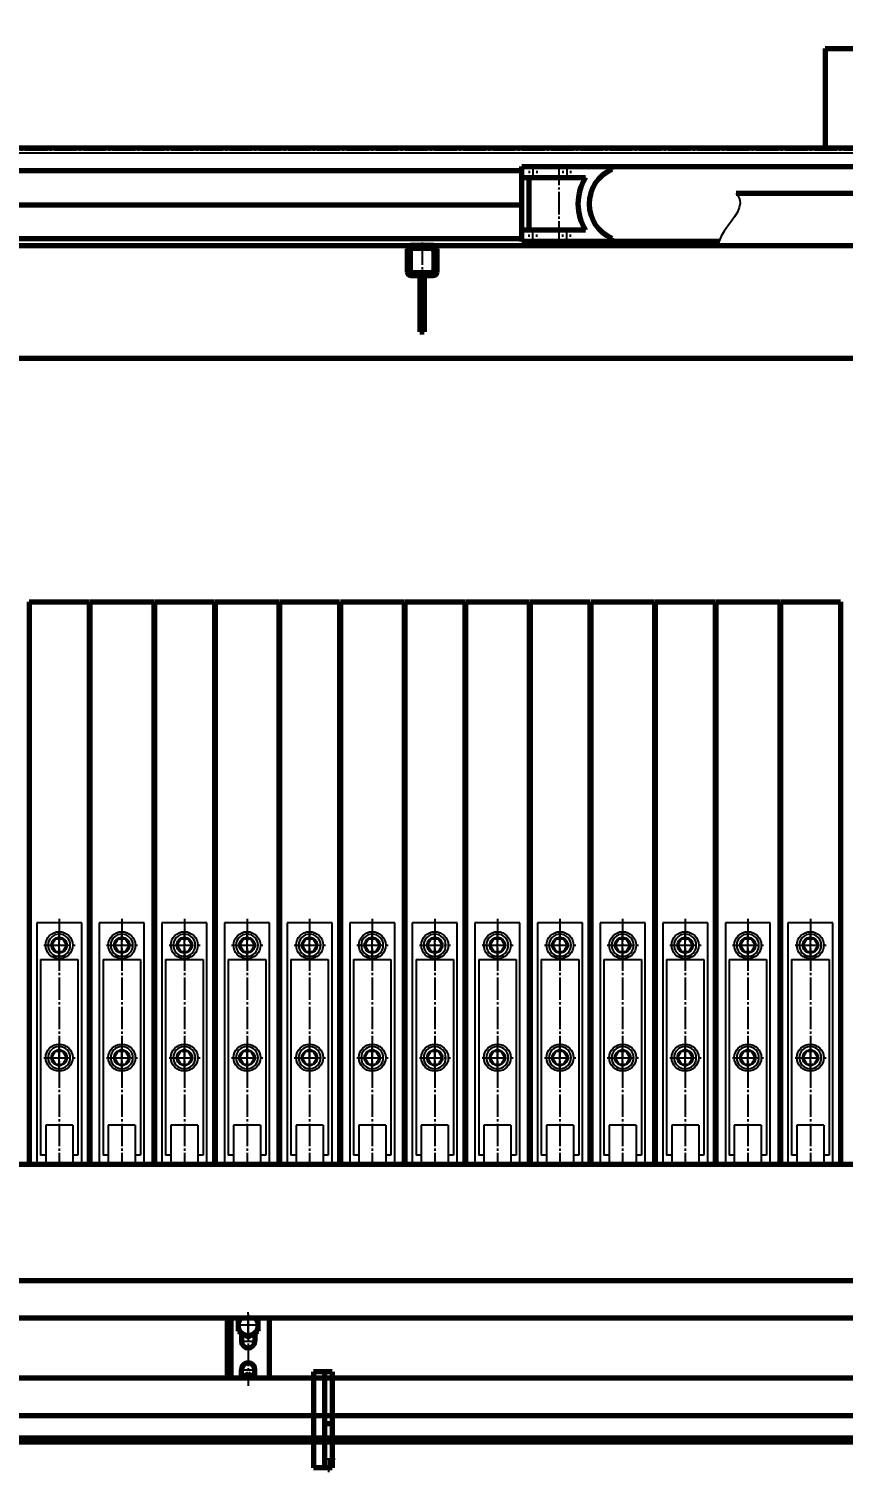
# Model space of a CAD drawing. Header units: millimetres. Extents: x -14850 to 14850, y -10500 to 10500.
# Drawn here: x -9952 to -8866, y 2566 to 4491 of the extents above; entities that cross this region are included whole.
import ezdxf

# ---------------------------------------------------------------- set-up
doc = ezdxf.new("R2010")
doc.units = ezdxf.units.MM
doc.linetypes.add('EB_DASH', pattern=[6, 3, -3])
doc.linetypes.add('EB_DASHDOT', pattern=[39, 30, -3, 3, -3])
for name, color, linetype, lineweight in [('CAXA0', 7, 'Continuous', 70), ('CAXA1', 1, 'EB_DASHDOT', 25), ('CAXA2', 6, 'EB_DASH', 25), ('CAXA3', 7, 'Continuous', 25), ('CAXA4', 3, 'Continuous', 25)]:
    doc.layers.add(name, color=color, linetype=linetype, lineweight=lineweight)
doc.styles.add('标准', font='', dxfattribs={"width": 0.667})
doc.styles.get('标准').set_extended_font_data('NSimSun')
doc.dimstyles.new('标准', dxfattribs={"dimscale": 50, "dimtxt": 3.5, "dimasz": 3, "dimexe": 2, "dimexo": 0, "dimtad": 1, "dimdec": 1, "dimzin": 12, "dimdsep": 46, "dimtxsty": '标准', "dimcen": 0, "dimdle": 4, "dimaunit": 1, "dimazin": 2, "dimtfac": 1, "dimtdec": 3, "dimtmove": 0, "dimatfit": 3, "dimfxl": 0, "dimtolj": 1, "dimtzin": 0, "dimarcsym": 0})

# ---------------------------------------------------------------- blocks, each defined once
blk = doc.blocks.new('CAXBLOCK49', base_point=(-9560, 2639))
at = {"layer": 'CAXA0', "linetype": 'Continuous', "lineweight": 70}
for p, q in [((-9547.4, 2699.6), (-9572.4, 2699.6)), ((-9572.4, 2699.6), (-9572.4, 2571.6)), ((-9557.4, 2699.6), (-9557.4, 2571.6)), ((-9547.4, 2699.6), (-9547.4, 2571.6)), ((-9547.4, 2630.6), (-9557.4, 2630.6)), ((-9547.4, 2571.6), (-9572.4, 2571.6))]:
    blk.add_line(p, q, dxfattribs=at)
at = {"layer": 'CAXA1', "linetype": 'EB_DASHDOT', "lineweight": 25}
for p, q in [((-9560, 2608.6), (-9545.4, 2608.6)), ((-9559.5, 2583.6), (-9543.5, 2583.6))]:
    blk.add_line(p, q, dxfattribs=at)
at = {"layer": 'CAXA1', "color": 1, "linetype": 'EB_DASHDOT', "lineweight": 25}
blk.add_line((-9552.4, 2582.5), (-9552.4, 2566), dxfattribs=at)
blk = doc.blocks.new('CAXBLOCK65', base_point=(-9427.4, 4201.7))
at = {"layer": 'CAXA0'}
for p, q in [((-9447.4, 4196.7), (-9447.4, 4166.7)), ((-9412.4, 4201.7), (-9442.4, 4201.7)), ((-9415.4, 4197.7), (-9439.4, 4197.7)), ((-9407.4, 4166.7), (-9407.4, 4196.7)), ((-9443.4, 4193.7), (-9443.4, 4169.7)), ((-9411.4, 4169.7), (-9411.4, 4193.7)), ((-9442.4, 4161.7), (-9412.4, 4161.7)), ((-9439.4, 4165.7), (-9415.4, 4165.7)), ((-9430.4, 4161.7), (-9430.4, 4086.7)), ((-9424.4, 4161.7), (-9424.4, 4086.7)), ((-9430.4, 4086.7), (-9424.4, 4086.7))]:
    blk.add_line(p, q, dxfattribs=at)
for centre, radius, start, end in [((-9442.4, 4196.7), 5, 90, 180), ((-9439.4, 4193.7), 4, 90, 180), ((-9415.4, 4193.7), 4, 0, 90), ((-9412.4, 4196.7), 5, 0, 90), ((-9442.4, 4166.7), 5, 180, 270), ((-9439.4, 4169.7), 4, 180, 270), ((-9415.4, 4169.7), 4, 270, 0), ((-9412.4, 4166.7), 5, 270, 0)]:
    blk.add_arc(centre, radius, start, end, dxfattribs=at)
at = {"layer": 'CAXA1', "linetype": 'EB_DASHDOT', "lineweight": 25}
blk.add_line((-9427.4, 4205.8), (-9427.4, 4157.1), dxfattribs=at)
blk = doc.blocks.new('CAXBLOCK220', base_point=(-9766.5, 3358.4))
at = {"layer": 'CAXA0', "linetype": 'Continuous', "lineweight": 70}
for p, q in [((-9951.4, 3726.7), (-9871.4, 3726.7)), ((-9951.4, 3726.7), (-9951.4, 2976.7)), ((-9871.4, 3726.7), (-9871.4, 2976.7)), ((-9951.4, 2976.7), (-9871.4, 2976.7))]:
    blk.add_line(p, q, dxfattribs=at)
at = {"layer": 'CAXA2', "color": 6, "linetype": 'Continuous', "lineweight": 25}
for p, q in [((-9941.4, 3298.7), (-9941.4, 2976.7)), ((-9881.4, 3298.7), (-9941.4, 3298.7)), ((-9881.4, 2976.7), (-9881.4, 3298.7)), ((-9921.2, 3268.7), (-9916.3, 3277.2)), ((-9916.3, 3277.2), (-9906.5, 3277.2)), ((-9911.4, 3250.8), (-9911.4, 3286.5)), ((-9901.6, 3268.7), (-9906.5, 3277.2)), ((-9901.6, 3268.7), (-9906.5, 3277.2)), ((-9921.2, 3268.7), (-9916.3, 3260.2)), ((-9916.3, 3260.2), (-9906.5, 3260.2)), ((-9901.6, 3268.7), (-9906.5, 3260.2)), ((-9936.4, 3249.7), (-9936.4, 2988.7)), ((-9936.4, 3249.7), (-9886.4, 3249.7)), ((-9886.4, 3249.7), (-9886.4, 2988.7)), ((-9921.2, 3118.7), (-9916.3, 3127.2)), ((-9921.2, 3118.7), (-9916.3, 3110.2)), ((-9916.3, 3127.2), (-9906.5, 3127.2)), ((-9911.4, 3100.8), (-9911.4, 3136.5)), ((-9901.6, 3118.7), (-9906.5, 3127.2)), ((-9901.6, 3118.7), (-9906.5, 3127.2)), ((-9901.6, 3118.7), (-9906.5, 3110.2)), ((-9916.3, 3110.2), (-9906.5, 3110.2)), ((-9929.4, 3028.7), (-9929.4, 2978.7)), ((-9893.4, 3028.7), (-9929.4, 3028.7)), ((-9893.4, 3028.7), (-9893.4, 2978.7)), ((-9929.4, 2988.7), (-9936.4, 2988.7)), ((-9886.4, 2988.7), (-9893.4, 2988.7)), ((-9893.4, 2978.7), (-9929.4, 2978.7))]:
    blk.add_line(p, q, dxfattribs=at)
at = {"layer": 'CAXA2', "color": 6, "linetype": 'EB_DASHDOT', "lineweight": 25}
for p, q in [((-9911.4, 3303.7), (-9911.4, 2976.7)), ((-9931.9, 3268.7), (-9890.3, 3268.7)), ((-9931.9, 3118.7), (-9890.3, 3118.7))]:
    blk.add_line(p, q, dxfattribs=at)
at = {"layer": 'CAXA2', "color": 6, "linetype": 'Continuous', "lineweight": 25}
for centre, radius in [((-9911.4, 3268.7), 18), ((-9911.4, 3268.7), 10.5), ((-9911.4, 3268.7), 9.81), ((-9911.4, 3118.7), 18), ((-9911.4, 3118.7), 18), ((-9911.4, 3118.7), 10.5), ((-9911.4, 3118.7), 10.5), ((-9911.4, 3118.7), 9.81)]:
    blk.add_circle(centre, radius, dxfattribs=at)
for centre, start, end in [((-9911.4, 3268.7), 0, 180), ((-9911.4, 3268.7), 180, 0), ((-9911.4, 3118.7), 0, 180), ((-9911.4, 3118.7), 180, 0)]:
    blk.add_arc(centre, 14.8, start, end, dxfattribs=at)
blk = doc.blocks.new('CAXBLOCK221', base_point=(-9870.4, 3351.7))
at = {"layer": 'CAXA0', "linetype": 'Continuous', "lineweight": 70}
for p, q in [((-9870.4, 3726.7), (-9785.4, 3726.7)), ((-9870.4, 3726.7), (-9870.4, 2976.7)), ((-9785.4, 3726.7), (-9785.4, 2976.7)), ((-9870.4, 2976.7), (-9785.4, 2976.7))]:
    blk.add_line(p, q, dxfattribs=at)
at = {"layer": 'CAXA2', "color": 6, "linetype": 'Continuous', "lineweight": 25}
for p, q in [((-9857.9, 3298.7), (-9857.9, 2976.7)), ((-9797.9, 3298.7), (-9857.9, 3298.7)), ((-9797.9, 2976.7), (-9797.9, 3298.7)), ((-9837.7, 3268.7), (-9832.8, 3277.2)), ((-9832.8, 3277.2), (-9823, 3277.2)), ((-9827.9, 3250.8), (-9827.9, 3286.5)), ((-9818.1, 3268.7), (-9823, 3277.2)), ((-9818.1, 3268.7), (-9823, 3277.2)), ((-9837.7, 3268.7), (-9832.8, 3260.2)), ((-9832.8, 3260.2), (-9823, 3260.2)), ((-9818.1, 3268.7), (-9823, 3260.2)), ((-9852.9, 3249.7), (-9852.9, 2988.7)), ((-9852.9, 3249.7), (-9802.9, 3249.7)), ((-9802.9, 3249.7), (-9802.9, 2988.7)), ((-9837.7, 3118.7), (-9832.8, 3127.2)), ((-9837.7, 3118.7), (-9832.8, 3110.2)), ((-9832.8, 3127.2), (-9823, 3127.2)), ((-9827.9, 3100.8), (-9827.9, 3136.5)), ((-9818.1, 3118.7), (-9823, 3127.2)), ((-9818.1, 3118.7), (-9823, 3127.2)), ((-9818.1, 3118.7), (-9823, 3110.2)), ((-9832.8, 3110.2), (-9823, 3110.2)), ((-9845.9, 3028.7), (-9845.9, 2978.7)), ((-9809.9, 3028.7), (-9845.9, 3028.7)), ((-9809.9, 3028.7), (-9809.9, 2978.7)), ((-9845.9, 2988.7), (-9852.9, 2988.7)), ((-9802.9, 2988.7), (-9809.9, 2988.7)), ((-9809.9, 2978.7), (-9845.9, 2978.7))]:
    blk.add_line(p, q, dxfattribs=at)
at = {"layer": 'CAXA2', "color": 6, "linetype": 'EB_DASHDOT', "lineweight": 25}
for p, q in [((-9827.9, 3303.7), (-9827.9, 2976.7)), ((-9848.4, 3268.7), (-9806.8, 3268.7)), ((-9848.4, 3118.7), (-9806.8, 3118.7))]:
    blk.add_line(p, q, dxfattribs=at)
at = {"layer": 'CAXA2', "color": 6, "linetype": 'Continuous', "lineweight": 25}
for centre, radius in [((-9827.9, 3268.7), 18), ((-9827.9, 3268.7), 10.5), ((-9827.9, 3268.7), 9.81), ((-9827.9, 3118.7), 18), ((-9827.9, 3118.7), 18), ((-9827.9, 3118.7), 10.5), ((-9827.9, 3118.7), 10.5), ((-9827.9, 3118.7), 9.81)]:
    blk.add_circle(centre, radius, dxfattribs=at)
for centre, start, end in [((-9827.9, 3268.7), 0, 180), ((-9827.9, 3268.7), 180, 0), ((-9827.9, 3118.7), 0, 180), ((-9827.9, 3118.7), 180, 0)]:
    blk.add_arc(centre, 14.8, start, end, dxfattribs=at)
blk = doc.blocks.new('CAXBLOCK222', base_point=(-9599.5, 3358.4))
at = {"layer": 'CAXA0', "linetype": 'Continuous', "lineweight": 70}
for p, q in [((-9784.4, 3726.7), (-9704.4, 3726.7)), ((-9784.4, 3726.7), (-9784.4, 2976.7)), ((-9704.4, 3726.7), (-9704.4, 2976.7)), ((-9784.4, 2976.7), (-9704.4, 2976.7))]:
    blk.add_line(p, q, dxfattribs=at)
at = {"layer": 'CAXA2', "color": 6, "linetype": 'Continuous', "lineweight": 25}
for p, q in [((-9774.4, 3298.7), (-9774.4, 2976.7)), ((-9714.4, 3298.7), (-9774.4, 3298.7)), ((-9714.4, 2976.7), (-9714.4, 3298.7)), ((-9754.2, 3268.7), (-9749.3, 3277.2)), ((-9749.3, 3277.2), (-9739.5, 3277.2)), ((-9744.4, 3250.8), (-9744.4, 3286.5)), ((-9734.6, 3268.7), (-9739.5, 3277.2)), ((-9734.6, 3268.7), (-9739.5, 3277.2)), ((-9754.2, 3268.7), (-9749.3, 3260.2)), ((-9749.3, 3260.2), (-9739.5, 3260.2)), ((-9734.6, 3268.7), (-9739.5, 3260.2)), ((-9769.4, 3249.7), (-9769.4, 2988.7)), ((-9769.4, 3249.7), (-9719.4, 3249.7)), ((-9719.4, 3249.7), (-9719.4, 2988.7)), ((-9754.2, 3118.7), (-9749.3, 3127.2)), ((-9754.2, 3118.7), (-9749.3, 3110.2)), ((-9749.3, 3127.2), (-9739.5, 3127.2)), ((-9744.4, 3100.8), (-9744.4, 3136.5)), ((-9734.6, 3118.7), (-9739.5, 3127.2)), ((-9734.6, 3118.7), (-9739.5, 3127.2)), ((-9734.6, 3118.7), (-9739.5, 3110.2)), ((-9749.3, 3110.2), (-9739.5, 3110.2)), ((-9762.4, 3028.7), (-9762.4, 2978.7)), ((-9726.4, 3028.7), (-9762.4, 3028.7)), ((-9726.4, 3028.7), (-9726.4, 2978.7)), ((-9762.4, 2988.7), (-9769.4, 2988.7)), ((-9719.4, 2988.7), (-9726.4, 2988.7)), ((-9726.4, 2978.7), (-9762.4, 2978.7))]:
    blk.add_line(p, q, dxfattribs=at)
at = {"layer": 'CAXA2', "color": 6, "linetype": 'EB_DASHDOT', "lineweight": 25}
for p, q in [((-9744.4, 3303.7), (-9744.4, 2976.7)), ((-9764.9, 3268.7), (-9723.3, 3268.7)), ((-9764.9, 3118.7), (-9723.3, 3118.7))]:
    blk.add_line(p, q, dxfattribs=at)
at = {"layer": 'CAXA2', "color": 6, "linetype": 'Continuous', "lineweight": 25}
for centre, radius in [((-9744.4, 3268.7), 18), ((-9744.4, 3268.7), 10.5), ((-9744.4, 3268.7), 9.81), ((-9744.4, 3118.7), 18), ((-9744.4, 3118.7), 18), ((-9744.4, 3118.7), 10.5), ((-9744.4, 3118.7), 10.5), ((-9744.4, 3118.7), 9.81)]:
    blk.add_circle(centre, radius, dxfattribs=at)
for centre, start, end in [((-9744.4, 3268.7), 0, 180), ((-9744.4, 3268.7), 180, 0), ((-9744.4, 3118.7), 0, 180), ((-9744.4, 3118.7), 180, 0)]:
    blk.add_arc(centre, 14.8, start, end, dxfattribs=at)
blk = doc.blocks.new('CAXBLOCK223', base_point=(-9703.4, 3351.7))
at = {"layer": 'CAXA0', "linetype": 'Continuous', "lineweight": 70}
for p, q in [((-9703.4, 3726.7), (-9618.4, 3726.7)), ((-9703.4, 3726.7), (-9703.4, 2976.7)), ((-9618.4, 3726.7), (-9618.4, 2976.7)), ((-9703.4, 2976.7), (-9618.4, 2976.7))]:
    blk.add_line(p, q, dxfattribs=at)
at = {"layer": 'CAXA2', "color": 6, "linetype": 'Continuous', "lineweight": 25}
for p, q in [((-9690.9, 3298.7), (-9690.9, 2976.7)), ((-9630.9, 3298.7), (-9690.9, 3298.7)), ((-9630.9, 2976.7), (-9630.9, 3298.7)), ((-9670.7, 3268.7), (-9665.8, 3277.2)), ((-9665.8, 3277.2), (-9656, 3277.2)), ((-9660.9, 3250.8), (-9660.9, 3286.5)), ((-9651.1, 3268.7), (-9656, 3277.2)), ((-9651.1, 3268.7), (-9656, 3277.2)), ((-9670.7, 3268.7), (-9665.8, 3260.2)), ((-9665.8, 3260.2), (-9656, 3260.2)), ((-9651.1, 3268.7), (-9656, 3260.2)), ((-9685.9, 3249.7), (-9685.9, 2988.7)), ((-9685.9, 3249.7), (-9635.9, 3249.7)), ((-9635.9, 3249.7), (-9635.9, 2988.7)), ((-9670.7, 3118.7), (-9665.8, 3127.2)), ((-9670.7, 3118.7), (-9665.8, 3110.2)), ((-9665.8, 3127.2), (-9656, 3127.2)), ((-9660.9, 3100.8), (-9660.9, 3136.5)), ((-9651.1, 3118.7), (-9656, 3127.2)), ((-9651.1, 3118.7), (-9656, 3127.2)), ((-9651.1, 3118.7), (-9656, 3110.2)), ((-9665.8, 3110.2), (-9656, 3110.2)), ((-9678.9, 3028.7), (-9678.9, 2978.7)), ((-9642.9, 3028.7), (-9678.9, 3028.7)), ((-9642.9, 3028.7), (-9642.9, 2978.7)), ((-9678.9, 2988.7), (-9685.9, 2988.7)), ((-9635.9, 2988.7), (-9642.9, 2988.7)), ((-9642.9, 2978.7), (-9678.9, 2978.7))]:
    blk.add_line(p, q, dxfattribs=at)
at = {"layer": 'CAXA2', "color": 6, "linetype": 'EB_DASHDOT', "lineweight": 25}
for p, q in [((-9660.9, 3303.7), (-9660.9, 2976.7)), ((-9681.4, 3268.7), (-9639.8, 3268.7)), ((-9681.4, 3118.7), (-9639.8, 3118.7))]:
    blk.add_line(p, q, dxfattribs=at)
at = {"layer": 'CAXA2', "color": 6, "linetype": 'Continuous', "lineweight": 25}
for centre, radius in [((-9660.9, 3268.7), 18), ((-9660.9, 3268.7), 10.5), ((-9660.9, 3268.7), 9.81), ((-9660.9, 3118.7), 18), ((-9660.9, 3118.7), 18), ((-9660.9, 3118.7), 10.5), ((-9660.9, 3118.7), 10.5), ((-9660.9, 3118.7), 9.81)]:
    blk.add_circle(centre, radius, dxfattribs=at)
for centre, start, end in [((-9660.9, 3268.7), 0, 180), ((-9660.9, 3268.7), 180, 0), ((-9660.9, 3118.7), 0, 180), ((-9660.9, 3118.7), 180, 0)]:
    blk.add_arc(centre, 14.8, start, end, dxfattribs=at)
blk = doc.blocks.new('CAXBLOCK224', base_point=(-9432.5, 3358.4))
at = {"layer": 'CAXA0', "linetype": 'Continuous', "lineweight": 70}
for p, q in [((-9617.4, 3726.7), (-9537.4, 3726.7)), ((-9617.4, 3726.7), (-9617.4, 2976.7)), ((-9537.4, 3726.7), (-9537.4, 2976.7)), ((-9617.4, 2976.7), (-9537.4, 2976.7))]:
    blk.add_line(p, q, dxfattribs=at)
at = {"layer": 'CAXA2', "color": 6, "linetype": 'Continuous', "lineweight": 25}
for p, q in [((-9607.4, 3298.7), (-9607.4, 2976.7)), ((-9547.4, 3298.7), (-9607.4, 3298.7)), ((-9547.4, 2976.7), (-9547.4, 3298.7)), ((-9587.2, 3268.7), (-9582.3, 3277.2)), ((-9582.3, 3277.2), (-9572.5, 3277.2)), ((-9577.4, 3250.8), (-9577.4, 3286.5)), ((-9567.6, 3268.7), (-9572.5, 3277.2)), ((-9567.6, 3268.7), (-9572.5, 3277.2)), ((-9587.2, 3268.7), (-9582.3, 3260.2)), ((-9582.3, 3260.2), (-9572.5, 3260.2)), ((-9567.6, 3268.7), (-9572.5, 3260.2)), ((-9602.4, 3249.7), (-9602.4, 2988.7)), ((-9602.4, 3249.7), (-9552.4, 3249.7)), ((-9552.4, 3249.7), (-9552.4, 2988.7)), ((-9587.2, 3118.7), (-9582.3, 3127.2)), ((-9587.2, 3118.7), (-9582.3, 3110.2)), ((-9582.3, 3127.2), (-9572.5, 3127.2)), ((-9577.4, 3100.8), (-9577.4, 3136.5)), ((-9567.6, 3118.7), (-9572.5, 3127.2)), ((-9567.6, 3118.7), (-9572.5, 3127.2)), ((-9567.6, 3118.7), (-9572.5, 3110.2)), ((-9582.3, 3110.2), (-9572.5, 3110.2)), ((-9595.4, 3028.7), (-9595.4, 2978.7)), ((-9559.4, 3028.7), (-9595.4, 3028.7)), ((-9559.4, 3028.7), (-9559.4, 2978.7)), ((-9595.4, 2988.7), (-9602.4, 2988.7)), ((-9552.4, 2988.7), (-9559.4, 2988.7)), ((-9559.4, 2978.7), (-9595.4, 2978.7))]:
    blk.add_line(p, q, dxfattribs=at)
at = {"layer": 'CAXA2', "color": 6, "linetype": 'EB_DASHDOT', "lineweight": 25}
for p, q in [((-9577.4, 3303.7), (-9577.4, 2976.7)), ((-9597.9, 3268.7), (-9556.3, 3268.7)), ((-9597.9, 3118.7), (-9556.3, 3118.7))]:
    blk.add_line(p, q, dxfattribs=at)
at = {"layer": 'CAXA2', "color": 6, "linetype": 'Continuous', "lineweight": 25}
for centre, radius in [((-9577.4, 3268.7), 18), ((-9577.4, 3268.7), 10.5), ((-9577.4, 3268.7), 9.81), ((-9577.4, 3118.7), 18), ((-9577.4, 3118.7), 18), ((-9577.4, 3118.7), 10.5), ((-9577.4, 3118.7), 10.5), ((-9577.4, 3118.7), 9.81)]:
    blk.add_circle(centre, radius, dxfattribs=at)
for centre, start, end in [((-9577.4, 3268.7), 0, 180), ((-9577.4, 3268.7), 180, 0), ((-9577.4, 3118.7), 0, 180), ((-9577.4, 3118.7), 180, 0)]:
    blk.add_arc(centre, 14.8, start, end, dxfattribs=at)
blk = doc.blocks.new('CAXBLOCK225', base_point=(-9536.4, 3351.7))
at = {"layer": 'CAXA0', "linetype": 'Continuous', "lineweight": 70}
for p, q in [((-9536.4, 3726.7), (-9451.4, 3726.7)), ((-9536.4, 3726.7), (-9536.4, 2976.7)), ((-9451.4, 3726.7), (-9451.4, 2976.7)), ((-9536.4, 2976.7), (-9451.4, 2976.7))]:
    blk.add_line(p, q, dxfattribs=at)
at = {"layer": 'CAXA2', "color": 6, "linetype": 'Continuous', "lineweight": 25}
for p, q in [((-9523.9, 3298.7), (-9523.9, 2976.7)), ((-9463.9, 3298.7), (-9523.9, 3298.7)), ((-9463.9, 2976.7), (-9463.9, 3298.7)), ((-9503.7, 3268.7), (-9498.8, 3277.2)), ((-9498.8, 3277.2), (-9489, 3277.2)), ((-9493.9, 3250.8), (-9493.9, 3286.5)), ((-9484.1, 3268.7), (-9489, 3277.2)), ((-9484.1, 3268.7), (-9489, 3277.2)), ((-9503.7, 3268.7), (-9498.8, 3260.2)), ((-9498.8, 3260.2), (-9489, 3260.2)), ((-9484.1, 3268.7), (-9489, 3260.2)), ((-9518.9, 3249.7), (-9518.9, 2988.7)), ((-9518.9, 3249.7), (-9468.9, 3249.7)), ((-9468.9, 3249.7), (-9468.9, 2988.7)), ((-9503.7, 3118.7), (-9498.8, 3127.2)), ((-9503.7, 3118.7), (-9498.8, 3110.2)), ((-9498.8, 3127.2), (-9489, 3127.2)), ((-9493.9, 3100.8), (-9493.9, 3136.5)), ((-9484.1, 3118.7), (-9489, 3127.2)), ((-9484.1, 3118.7), (-9489, 3127.2)), ((-9484.1, 3118.7), (-9489, 3110.2)), ((-9498.8, 3110.2), (-9489, 3110.2)), ((-9511.9, 3028.7), (-9511.9, 2978.7)), ((-9475.9, 3028.7), (-9511.9, 3028.7)), ((-9475.9, 3028.7), (-9475.9, 2978.7)), ((-9511.9, 2988.7), (-9518.9, 2988.7)), ((-9468.9, 2988.7), (-9475.9, 2988.7)), ((-9475.9, 2978.7), (-9511.9, 2978.7))]:
    blk.add_line(p, q, dxfattribs=at)
at = {"layer": 'CAXA2', "color": 6, "linetype": 'EB_DASHDOT', "lineweight": 25}
for p, q in [((-9493.9, 3303.7), (-9493.9, 2976.7)), ((-9514.4, 3268.7), (-9472.8, 3268.7)), ((-9514.4, 3118.7), (-9472.8, 3118.7))]:
    blk.add_line(p, q, dxfattribs=at)
at = {"layer": 'CAXA2', "color": 6, "linetype": 'Continuous', "lineweight": 25}
for centre, radius in [((-9493.9, 3268.7), 18), ((-9493.9, 3268.7), 10.5), ((-9493.9, 3268.7), 9.81), ((-9493.9, 3118.7), 18), ((-9493.9, 3118.7), 18), ((-9493.9, 3118.7), 10.5), ((-9493.9, 3118.7), 10.5), ((-9493.9, 3118.7), 9.81)]:
    blk.add_circle(centre, radius, dxfattribs=at)
for centre, start, end in [((-9493.9, 3268.7), 0, 180), ((-9493.9, 3268.7), 180, 0), ((-9493.9, 3118.7), 0, 180), ((-9493.9, 3118.7), 180, 0)]:
    blk.add_arc(centre, 14.8, start, end, dxfattribs=at)
blk = doc.blocks.new('CAXBLOCK226', base_point=(-9265.5, 3358.4))
at = {"layer": 'CAXA0', "linetype": 'Continuous', "lineweight": 70}
for p, q in [((-9450.4, 3726.7), (-9370.4, 3726.7)), ((-9450.4, 3726.7), (-9450.4, 2976.7)), ((-9370.4, 3726.7), (-9370.4, 2976.7)), ((-9450.4, 2976.7), (-9370.4, 2976.7))]:
    blk.add_line(p, q, dxfattribs=at)
at = {"layer": 'CAXA2', "color": 6, "linetype": 'Continuous', "lineweight": 25}
for p, q in [((-9440.4, 3298.7), (-9440.4, 2976.7)), ((-9380.4, 3298.7), (-9440.4, 3298.7)), ((-9380.4, 2976.7), (-9380.4, 3298.7)), ((-9420.2, 3268.7), (-9415.3, 3277.2)), ((-9415.3, 3277.2), (-9405.5, 3277.2)), ((-9410.4, 3250.8), (-9410.4, 3286.5)), ((-9400.6, 3268.7), (-9405.5, 3277.2)), ((-9400.6, 3268.7), (-9405.5, 3277.2)), ((-9420.2, 3268.7), (-9415.3, 3260.2)), ((-9415.3, 3260.2), (-9405.5, 3260.2)), ((-9400.6, 3268.7), (-9405.5, 3260.2)), ((-9435.4, 3249.7), (-9435.4, 2988.7)), ((-9435.4, 3249.7), (-9385.4, 3249.7)), ((-9385.4, 3249.7), (-9385.4, 2988.7)), ((-9420.2, 3118.7), (-9415.3, 3127.2)), ((-9420.2, 3118.7), (-9415.3, 3110.2)), ((-9415.3, 3127.2), (-9405.5, 3127.2)), ((-9410.4, 3100.8), (-9410.4, 3136.5)), ((-9400.6, 3118.7), (-9405.5, 3127.2)), ((-9400.6, 3118.7), (-9405.5, 3127.2)), ((-9400.6, 3118.7), (-9405.5, 3110.2)), ((-9415.3, 3110.2), (-9405.5, 3110.2)), ((-9428.4, 3028.7), (-9428.4, 2978.7)), ((-9392.4, 3028.7), (-9428.4, 3028.7)), ((-9392.4, 3028.7), (-9392.4, 2978.7)), ((-9428.4, 2988.7), (-9435.4, 2988.7)), ((-9385.4, 2988.7), (-9392.4, 2988.7)), ((-9392.4, 2978.7), (-9428.4, 2978.7))]:
    blk.add_line(p, q, dxfattribs=at)
at = {"layer": 'CAXA2', "color": 6, "linetype": 'EB_DASHDOT', "lineweight": 25}
for p, q in [((-9410.4, 3303.7), (-9410.4, 2976.7)), ((-9430.9, 3268.7), (-9389.3, 3268.7)), ((-9430.9, 3118.7), (-9389.3, 3118.7))]:
    blk.add_line(p, q, dxfattribs=at)
at = {"layer": 'CAXA2', "color": 6, "linetype": 'Continuous', "lineweight": 25}
for centre, radius in [((-9410.4, 3268.7), 18), ((-9410.4, 3268.7), 10.5), ((-9410.4, 3268.7), 9.81), ((-9410.4, 3118.7), 18), ((-9410.4, 3118.7), 18), ((-9410.4, 3118.7), 10.5), ((-9410.4, 3118.7), 10.5), ((-9410.4, 3118.7), 9.81)]:
    blk.add_circle(centre, radius, dxfattribs=at)
for centre, start, end in [((-9410.4, 3268.7), 0, 180), ((-9410.4, 3268.7), 180, 0), ((-9410.4, 3118.7), 0, 180), ((-9410.4, 3118.7), 180, 0)]:
    blk.add_arc(centre, 14.8, start, end, dxfattribs=at)
blk = doc.blocks.new('CAXBLOCK227', base_point=(-9369.4, 3351.7))
at = {"layer": 'CAXA0', "linetype": 'Continuous', "lineweight": 70}
for p, q in [((-9369.4, 3726.7), (-9284.4, 3726.7)), ((-9369.4, 3726.7), (-9369.4, 2976.7)), ((-9284.4, 3726.7), (-9284.4, 2976.7)), ((-9369.4, 2976.7), (-9284.4, 2976.7))]:
    blk.add_line(p, q, dxfattribs=at)
at = {"layer": 'CAXA2', "color": 6, "linetype": 'Continuous', "lineweight": 25}
for p, q in [((-9356.9, 3298.7), (-9356.9, 2976.7)), ((-9296.9, 3298.7), (-9356.9, 3298.7)), ((-9296.9, 2976.7), (-9296.9, 3298.7)), ((-9336.7, 3268.7), (-9331.8, 3277.2)), ((-9331.8, 3277.2), (-9322, 3277.2)), ((-9326.9, 3250.8), (-9326.9, 3286.5)), ((-9317.1, 3268.7), (-9322, 3277.2)), ((-9317.1, 3268.7), (-9322, 3277.2)), ((-9336.7, 3268.7), (-9331.8, 3260.2)), ((-9331.8, 3260.2), (-9322, 3260.2)), ((-9317.1, 3268.7), (-9322, 3260.2)), ((-9351.9, 3249.7), (-9351.9, 2988.7)), ((-9351.9, 3249.7), (-9301.9, 3249.7)), ((-9301.9, 3249.7), (-9301.9, 2988.7)), ((-9336.7, 3118.7), (-9331.8, 3127.2)), ((-9336.7, 3118.7), (-9331.8, 3110.2)), ((-9331.8, 3127.2), (-9322, 3127.2)), ((-9326.9, 3100.8), (-9326.9, 3136.5)), ((-9317.1, 3118.7), (-9322, 3127.2)), ((-9317.1, 3118.7), (-9322, 3127.2)), ((-9317.1, 3118.7), (-9322, 3110.2)), ((-9331.8, 3110.2), (-9322, 3110.2)), ((-9344.9, 3028.7), (-9344.9, 2978.7)), ((-9308.9, 3028.7), (-9344.9, 3028.7)), ((-9308.9, 3028.7), (-9308.9, 2978.7)), ((-9344.9, 2988.7), (-9351.9, 2988.7)), ((-9301.9, 2988.7), (-9308.9, 2988.7)), ((-9308.9, 2978.7), (-9344.9, 2978.7))]:
    blk.add_line(p, q, dxfattribs=at)
at = {"layer": 'CAXA2', "color": 6, "linetype": 'EB_DASHDOT', "lineweight": 25}
for p, q in [((-9326.9, 3303.7), (-9326.9, 2976.7)), ((-9347.4, 3268.7), (-9305.8, 3268.7)), ((-9347.4, 3118.7), (-9305.8, 3118.7))]:
    blk.add_line(p, q, dxfattribs=at)
at = {"layer": 'CAXA2', "color": 6, "linetype": 'Continuous', "lineweight": 25}
for centre, radius in [((-9326.9, 3268.7), 18), ((-9326.9, 3268.7), 10.5), ((-9326.9, 3268.7), 9.81), ((-9326.9, 3118.7), 18), ((-9326.9, 3118.7), 18), ((-9326.9, 3118.7), 10.5), ((-9326.9, 3118.7), 10.5), ((-9326.9, 3118.7), 9.81)]:
    blk.add_circle(centre, radius, dxfattribs=at)
for centre, start, end in [((-9326.9, 3268.7), 0, 180), ((-9326.9, 3268.7), 180, 0), ((-9326.9, 3118.7), 0, 180), ((-9326.9, 3118.7), 180, 0)]:
    blk.add_arc(centre, 14.8, start, end, dxfattribs=at)
blk = doc.blocks.new('CAXBLOCK228', base_point=(-9098.5, 3358.4))
at = {"layer": 'CAXA0', "linetype": 'Continuous', "lineweight": 70}
for p, q in [((-9283.4, 3726.7), (-9203.4, 3726.7)), ((-9283.4, 3726.7), (-9283.4, 2976.7)), ((-9203.4, 3726.7), (-9203.4, 2976.7)), ((-9283.4, 2976.7), (-9203.4, 2976.7))]:
    blk.add_line(p, q, dxfattribs=at)
at = {"layer": 'CAXA2', "color": 6, "linetype": 'Continuous', "lineweight": 25}
for p, q in [((-9273.4, 3298.7), (-9273.4, 2976.7)), ((-9213.4, 3298.7), (-9273.4, 3298.7)), ((-9213.4, 2976.7), (-9213.4, 3298.7)), ((-9253.2, 3268.7), (-9248.3, 3277.2)), ((-9248.3, 3277.2), (-9238.5, 3277.2)), ((-9243.4, 3250.8), (-9243.4, 3286.5)), ((-9233.6, 3268.7), (-9238.5, 3277.2)), ((-9233.6, 3268.7), (-9238.5, 3277.2)), ((-9253.2, 3268.7), (-9248.3, 3260.2)), ((-9248.3, 3260.2), (-9238.5, 3260.2)), ((-9233.6, 3268.7), (-9238.5, 3260.2)), ((-9268.4, 3249.7), (-9268.4, 2988.7)), ((-9268.4, 3249.7), (-9218.4, 3249.7)), ((-9218.4, 3249.7), (-9218.4, 2988.7)), ((-9253.2, 3118.7), (-9248.3, 3127.2)), ((-9253.2, 3118.7), (-9248.3, 3110.2)), ((-9248.3, 3127.2), (-9238.5, 3127.2)), ((-9243.4, 3100.8), (-9243.4, 3136.5)), ((-9233.6, 3118.7), (-9238.5, 3127.2)), ((-9233.6, 3118.7), (-9238.5, 3127.2)), ((-9233.6, 3118.7), (-9238.5, 3110.2)), ((-9248.3, 3110.2), (-9238.5, 3110.2)), ((-9261.4, 3028.7), (-9261.4, 2978.7)), ((-9225.4, 3028.7), (-9261.4, 3028.7)), ((-9225.4, 3028.7), (-9225.4, 2978.7)), ((-9261.4, 2988.7), (-9268.4, 2988.7)), ((-9218.4, 2988.7), (-9225.4, 2988.7)), ((-9225.4, 2978.7), (-9261.4, 2978.7))]:
    blk.add_line(p, q, dxfattribs=at)
at = {"layer": 'CAXA2', "color": 6, "linetype": 'EB_DASHDOT', "lineweight": 25}
for p, q in [((-9243.4, 3303.7), (-9243.4, 2976.7)), ((-9263.9, 3268.7), (-9222.3, 3268.7)), ((-9263.9, 3118.7), (-9222.3, 3118.7))]:
    blk.add_line(p, q, dxfattribs=at)
at = {"layer": 'CAXA2', "color": 6, "linetype": 'Continuous', "lineweight": 25}
for centre, radius in [((-9243.4, 3268.7), 18), ((-9243.4, 3268.7), 10.5), ((-9243.4, 3268.7), 9.81), ((-9243.4, 3118.7), 18), ((-9243.4, 3118.7), 18), ((-9243.4, 3118.7), 10.5), ((-9243.4, 3118.7), 10.5), ((-9243.4, 3118.7), 9.81)]:
    blk.add_circle(centre, radius, dxfattribs=at)
for centre, start, end in [((-9243.4, 3268.7), 0, 180), ((-9243.4, 3268.7), 180, 0), ((-9243.4, 3118.7), 0, 180), ((-9243.4, 3118.7), 180, 0)]:
    blk.add_arc(centre, 14.8, start, end, dxfattribs=at)
blk = doc.blocks.new('CAXBLOCK229', base_point=(-9035.4, 3351.7))
at = {"layer": 'CAXA0', "linetype": 'Continuous', "lineweight": 70}
for p, q in [((-9035.4, 3726.7), (-8950.4, 3726.7)), ((-9035.4, 3726.7), (-9035.4, 2976.7)), ((-8950.4, 3726.7), (-8950.4, 2976.7)), ((-9035.4, 2976.7), (-8950.4, 2976.7))]:
    blk.add_line(p, q, dxfattribs=at)
at = {"layer": 'CAXA2', "color": 6, "linetype": 'Continuous', "lineweight": 25}
for p, q in [((-9022.9, 3298.7), (-9022.9, 2976.7)), ((-8962.9, 3298.7), (-9022.9, 3298.7)), ((-8962.9, 2976.7), (-8962.9, 3298.7)), ((-9002.7, 3268.7), (-8997.8, 3277.2)), ((-8997.8, 3277.2), (-8988, 3277.2)), ((-8992.9, 3250.8), (-8992.9, 3286.5)), ((-8983.1, 3268.7), (-8988, 3277.2)), ((-8983.1, 3268.7), (-8988, 3277.2)), ((-9002.7, 3268.7), (-8997.8, 3260.2)), ((-8997.8, 3260.2), (-8988, 3260.2)), ((-8983.1, 3268.7), (-8988, 3260.2)), ((-9017.9, 3249.7), (-9017.9, 2988.7)), ((-9017.9, 3249.7), (-8967.9, 3249.7)), ((-8967.9, 3249.7), (-8967.9, 2988.7)), ((-9002.7, 3118.7), (-8997.8, 3127.2)), ((-9002.7, 3118.7), (-8997.8, 3110.2)), ((-8997.8, 3127.2), (-8988, 3127.2)), ((-8992.9, 3100.8), (-8992.9, 3136.5)), ((-8983.1, 3118.7), (-8988, 3127.2)), ((-8983.1, 3118.7), (-8988, 3127.2)), ((-8983.1, 3118.7), (-8988, 3110.2)), ((-8997.8, 3110.2), (-8988, 3110.2)), ((-9010.9, 3028.7), (-9010.9, 2978.7)), ((-8974.9, 3028.7), (-9010.9, 3028.7)), ((-8974.9, 3028.7), (-8974.9, 2978.7)), ((-9010.9, 2988.7), (-9017.9, 2988.7)), ((-8967.9, 2988.7), (-8974.9, 2988.7)), ((-8974.9, 2978.7), (-9010.9, 2978.7))]:
    blk.add_line(p, q, dxfattribs=at)
at = {"layer": 'CAXA2', "color": 6, "linetype": 'EB_DASHDOT', "lineweight": 25}
for p, q in [((-8992.9, 3303.7), (-8992.9, 2976.7)), ((-9013.4, 3268.7), (-8971.8, 3268.7)), ((-9013.4, 3118.7), (-8971.8, 3118.7))]:
    blk.add_line(p, q, dxfattribs=at)
at = {"layer": 'CAXA2', "color": 6, "linetype": 'Continuous', "lineweight": 25}
for centre, radius in [((-8992.9, 3268.7), 18), ((-8992.9, 3268.7), 10.5), ((-8992.9, 3268.7), 9.81), ((-8992.9, 3118.7), 18), ((-8992.9, 3118.7), 18), ((-8992.9, 3118.7), 10.5), ((-8992.9, 3118.7), 10.5), ((-8992.9, 3118.7), 9.81)]:
    blk.add_circle(centre, radius, dxfattribs=at)
for centre, start, end in [((-8992.9, 3268.7), 0, 180), ((-8992.9, 3268.7), 180, 0), ((-8992.9, 3118.7), 0, 180), ((-8992.9, 3118.7), 180, 0)]:
    blk.add_arc(centre, 14.8, start, end, dxfattribs=at)
blk = doc.blocks.new('CAXBLOCK230', base_point=(-8931.5, 3358.4))
at = {"layer": 'CAXA0', "linetype": 'Continuous', "lineweight": 70}
for p, q in [((-9116.4, 3726.7), (-9036.4, 3726.7)), ((-9116.4, 3726.7), (-9116.4, 2976.7)), ((-9036.4, 3726.7), (-9036.4, 2976.7)), ((-9116.4, 2976.7), (-9036.4, 2976.7))]:
    blk.add_line(p, q, dxfattribs=at)
at = {"layer": 'CAXA2', "color": 6, "linetype": 'Continuous', "lineweight": 25}
for p, q in [((-9106.4, 3298.7), (-9106.4, 2976.7)), ((-9046.4, 3298.7), (-9106.4, 3298.7)), ((-9046.4, 2976.7), (-9046.4, 3298.7)), ((-9086.2, 3268.7), (-9081.3, 3277.2)), ((-9081.3, 3277.2), (-9071.5, 3277.2)), ((-9076.4, 3250.8), (-9076.4, 3286.5)), ((-9066.6, 3268.7), (-9071.5, 3277.2)), ((-9066.6, 3268.7), (-9071.5, 3277.2)), ((-9086.2, 3268.7), (-9081.3, 3260.2)), ((-9081.3, 3260.2), (-9071.5, 3260.2)), ((-9066.6, 3268.7), (-9071.5, 3260.2)), ((-9101.4, 3249.7), (-9101.4, 2988.7)), ((-9101.4, 3249.7), (-9051.4, 3249.7)), ((-9051.4, 3249.7), (-9051.4, 2988.7)), ((-9086.2, 3118.7), (-9081.3, 3127.2)), ((-9086.2, 3118.7), (-9081.3, 3110.2)), ((-9081.3, 3127.2), (-9071.5, 3127.2)), ((-9076.4, 3100.8), (-9076.4, 3136.5)), ((-9066.6, 3118.7), (-9071.5, 3127.2)), ((-9066.6, 3118.7), (-9071.5, 3127.2)), ((-9066.6, 3118.7), (-9071.5, 3110.2)), ((-9081.3, 3110.2), (-9071.5, 3110.2)), ((-9094.4, 3028.7), (-9094.4, 2978.7)), ((-9058.4, 3028.7), (-9094.4, 3028.7)), ((-9058.4, 3028.7), (-9058.4, 2978.7)), ((-9094.4, 2988.7), (-9101.4, 2988.7)), ((-9051.4, 2988.7), (-9058.4, 2988.7)), ((-9058.4, 2978.7), (-9094.4, 2978.7))]:
    blk.add_line(p, q, dxfattribs=at)
at = {"layer": 'CAXA2', "color": 6, "linetype": 'EB_DASHDOT', "lineweight": 25}
for p, q in [((-9076.4, 3303.7), (-9076.4, 2976.7)), ((-9096.9, 3268.7), (-9055.3, 3268.7)), ((-9096.9, 3118.7), (-9055.3, 3118.7))]:
    blk.add_line(p, q, dxfattribs=at)
at = {"layer": 'CAXA2', "color": 6, "linetype": 'Continuous', "lineweight": 25}
for centre, radius in [((-9076.4, 3268.7), 18), ((-9076.4, 3268.7), 10.5), ((-9076.4, 3268.7), 9.81), ((-9076.4, 3118.7), 18), ((-9076.4, 3118.7), 18), ((-9076.4, 3118.7), 10.5), ((-9076.4, 3118.7), 10.5), ((-9076.4, 3118.7), 9.81)]:
    blk.add_circle(centre, radius, dxfattribs=at)
for centre, start, end in [((-9076.4, 3268.7), 0, 180), ((-9076.4, 3268.7), 180, 0), ((-9076.4, 3118.7), 0, 180), ((-9076.4, 3118.7), 180, 0)]:
    blk.add_arc(centre, 14.8, start, end, dxfattribs=at)
blk = doc.blocks.new('CAXBLOCK231', base_point=(-9202.4, 3351.7))
at = {"layer": 'CAXA0', "linetype": 'Continuous', "lineweight": 70}
for p, q in [((-9202.4, 3726.7), (-9117.4, 3726.7)), ((-9202.4, 3726.7), (-9202.4, 2976.7)), ((-9117.4, 3726.7), (-9117.4, 2976.7)), ((-9202.4, 2976.7), (-9117.4, 2976.7))]:
    blk.add_line(p, q, dxfattribs=at)
at = {"layer": 'CAXA2', "color": 6, "linetype": 'Continuous', "lineweight": 25}
for p, q in [((-9189.9, 3298.7), (-9189.9, 2976.7)), ((-9129.9, 3298.7), (-9189.9, 3298.7)), ((-9129.9, 2976.7), (-9129.9, 3298.7)), ((-9169.7, 3268.7), (-9164.8, 3277.2)), ((-9164.8, 3277.2), (-9155, 3277.2)), ((-9159.9, 3250.8), (-9159.9, 3286.5)), ((-9150.1, 3268.7), (-9155, 3277.2)), ((-9150.1, 3268.7), (-9155, 3277.2)), ((-9169.7, 3268.7), (-9164.8, 3260.2)), ((-9164.8, 3260.2), (-9155, 3260.2)), ((-9150.1, 3268.7), (-9155, 3260.2)), ((-9184.9, 3249.7), (-9184.9, 2988.7)), ((-9184.9, 3249.7), (-9134.9, 3249.7)), ((-9134.9, 3249.7), (-9134.9, 2988.7)), ((-9169.7, 3118.7), (-9164.8, 3127.2)), ((-9169.7, 3118.7), (-9164.8, 3110.2)), ((-9164.8, 3127.2), (-9155, 3127.2)), ((-9159.9, 3100.8), (-9159.9, 3136.5)), ((-9150.1, 3118.7), (-9155, 3127.2)), ((-9150.1, 3118.7), (-9155, 3127.2)), ((-9150.1, 3118.7), (-9155, 3110.2)), ((-9164.8, 3110.2), (-9155, 3110.2)), ((-9177.9, 3028.7), (-9177.9, 2978.7)), ((-9141.9, 3028.7), (-9177.9, 3028.7)), ((-9141.9, 3028.7), (-9141.9, 2978.7)), ((-9177.9, 2988.7), (-9184.9, 2988.7)), ((-9134.9, 2988.7), (-9141.9, 2988.7)), ((-9141.9, 2978.7), (-9177.9, 2978.7))]:
    blk.add_line(p, q, dxfattribs=at)
at = {"layer": 'CAXA2', "color": 6, "linetype": 'EB_DASHDOT', "lineweight": 25}
for p, q in [((-9159.9, 3303.7), (-9159.9, 2976.7)), ((-9180.4, 3268.7), (-9138.8, 3268.7)), ((-9180.4, 3118.7), (-9138.8, 3118.7))]:
    blk.add_line(p, q, dxfattribs=at)
at = {"layer": 'CAXA2', "color": 6, "linetype": 'Continuous', "lineweight": 25}
for centre, radius in [((-9159.9, 3268.7), 18), ((-9159.9, 3268.7), 10.5), ((-9159.9, 3268.7), 9.81), ((-9159.9, 3118.7), 18), ((-9159.9, 3118.7), 18), ((-9159.9, 3118.7), 10.5), ((-9159.9, 3118.7), 10.5), ((-9159.9, 3118.7), 9.81)]:
    blk.add_circle(centre, radius, dxfattribs=at)
for centre, start, end in [((-9159.9, 3268.7), 0, 180), ((-9159.9, 3268.7), 180, 0), ((-9159.9, 3118.7), 0, 180), ((-9159.9, 3118.7), 180, 0)]:
    blk.add_arc(centre, 14.8, start, end, dxfattribs=at)
blk = doc.blocks.new('CAXBLOCK232', base_point=(-8764.5, 3358.4))
at = {"layer": 'CAXA0', "linetype": 'Continuous', "lineweight": 70}
for p, q in [((-8949.4, 3726.7), (-8869.4, 3726.7)), ((-8949.4, 3726.7), (-8949.4, 2976.7)), ((-8869.4, 3726.7), (-8869.4, 2976.7)), ((-8949.4, 2976.7), (-8869.4, 2976.7))]:
    blk.add_line(p, q, dxfattribs=at)
at = {"layer": 'CAXA2', "color": 6, "linetype": 'Continuous', "lineweight": 25}
for p, q in [((-8939.4, 3298.7), (-8939.4, 2976.7)), ((-8879.4, 3298.7), (-8939.4, 3298.7)), ((-8879.4, 2976.7), (-8879.4, 3298.7)), ((-8919.2, 3268.7), (-8914.3, 3277.2)), ((-8914.3, 3277.2), (-8904.5, 3277.2)), ((-8909.4, 3250.8), (-8909.4, 3286.5)), ((-8899.6, 3268.7), (-8904.5, 3277.2)), ((-8899.6, 3268.7), (-8904.5, 3277.2)), ((-8919.2, 3268.7), (-8914.3, 3260.2)), ((-8914.3, 3260.2), (-8904.5, 3260.2)), ((-8899.6, 3268.7), (-8904.5, 3260.2)), ((-8934.4, 3249.7), (-8934.4, 2988.7)), ((-8934.4, 3249.7), (-8884.4, 3249.7)), ((-8884.4, 3249.7), (-8884.4, 2988.7)), ((-8919.2, 3118.7), (-8914.3, 3127.2)), ((-8919.2, 3118.7), (-8914.3, 3110.2)), ((-8914.3, 3127.2), (-8904.5, 3127.2)), ((-8909.4, 3100.8), (-8909.4, 3136.5)), ((-8899.6, 3118.7), (-8904.5, 3127.2)), ((-8899.6, 3118.7), (-8904.5, 3127.2)), ((-8899.6, 3118.7), (-8904.5, 3110.2)), ((-8914.3, 3110.2), (-8904.5, 3110.2)), ((-8927.4, 3028.7), (-8927.4, 2978.7)), ((-8891.4, 3028.7), (-8927.4, 3028.7)), ((-8891.4, 3028.7), (-8891.4, 2978.7)), ((-8927.4, 2988.7), (-8934.4, 2988.7)), ((-8884.4, 2988.7), (-8891.4, 2988.7)), ((-8891.4, 2978.7), (-8927.4, 2978.7))]:
    blk.add_line(p, q, dxfattribs=at)
at = {"layer": 'CAXA2', "color": 6, "linetype": 'EB_DASHDOT', "lineweight": 25}
for p, q in [((-8909.4, 3303.7), (-8909.4, 2976.7)), ((-8929.9, 3268.7), (-8888.3, 3268.7)), ((-8929.9, 3118.7), (-8888.3, 3118.7))]:
    blk.add_line(p, q, dxfattribs=at)
at = {"layer": 'CAXA2', "color": 6, "linetype": 'Continuous', "lineweight": 25}
for centre, radius in [((-8909.4, 3268.7), 18), ((-8909.4, 3268.7), 10.5), ((-8909.4, 3268.7), 9.81), ((-8909.4, 3118.7), 18), ((-8909.4, 3118.7), 18), ((-8909.4, 3118.7), 10.5), ((-8909.4, 3118.7), 10.5), ((-8909.4, 3118.7), 9.81)]:
    blk.add_circle(centre, radius, dxfattribs=at)
for centre, start, end in [((-8909.4, 3268.7), 0, 180), ((-8909.4, 3268.7), 180, 0), ((-8909.4, 3118.7), 0, 180), ((-8909.4, 3118.7), 180, 0)]:
    blk.add_arc(centre, 14.8, start, end, dxfattribs=at)
blk = doc.blocks.new('*D869')
at = {"layer": 'CAXA4', "linetype": 'Continuous', "lineweight": 25}
for points in [[(-11382.4, 8429.3), (-11232.4, 8448.1), (-11232.4, 8410.6)], [(657.6, 8429.3), (507.6, 8448.1), (507.6, 8410.6)]]:
    blk.add_hatch(color=0, dxfattribs=at).paths.add_polyline_path(points, flags=0)
at = {"layer": 'CAXA4', "color": 0, "linetype": 'Continuous', "lineweight": 25}
for p, q in [((-11382.4, 3016.7), (-11382.4, 8529.3)), ((657.6, 3326.7), (657.6, 8529.3)), ((657.6, 8429.3), (-11382.4, 8429.3))]:
    blk.add_line(p, q, dxfattribs=at)
at = {"layer": 'CAXA4', "color": 0, "linetype": 'Continuous', "lineweight": 25, "insert": (-5597.3, 8700.3), "char_height": 175, "attachment_point": 1, "style": '标准'}
blk.add_mtext('\\fNSimSun|b0|i0|p34;12040', dxfattribs=at)

msp = doc.modelspace()

# ---------------------------------------------------------------- linework, layer by layer
at = {"layer": 'CAXA0'}
for p, q in [((-8889.61, 4464.39), (-8209.61, 4464.39)), ((-8889.61, 4464.39), (-8889.61, 4331.67)), ((-2474.43, 4331.67), (-10477.38, 4331.67)), ((-10572.38, 4301.67), (-9294.48, 4301.67)), ((-9294.48, 4307.27), (-9154.48, 4307.27)), ((-9294.48, 4207.27), (-9294.48, 4307.27)), ((-9294.48, 4292.27), (-9209.26, 4292.27)), ((-9284.48, 4222.27), (-9284.48, 4292.27)), ((-9174.48, 4303.09), (-9174.48, 4307.27)), ((-9154.48, 4307.27), (-2504.57, 4307.27)), ((-10092.18, 4256.12), (-9294.48, 4256.12)), ((-9008.22, 4271.67), (-1918.4, 4271.67)), ((-9209.26, 4222.27), (-9294.48, 4222.27)), ((-10547.38, 4201.67), (-1918.4, 4201.67)), ((-10118.53, 4211.23), (-9294.48, 4211.23)), ((-9031.28, 4207.27), (-9294.48, 4207.27)), ((-9174.48, 4207.27), (-9174.48, 4211.44)), ((-10717.38, 4051.67), (-1918.4, 4051.67)), ((-11382.38, 2976.67), (-8215.48, 2976.67)), ((-9669.39, 2771.63), (-9672.88, 2769.62)), ((-9645.88, 2769.62), (-9649.37, 2771.63)), ((-9672.88, 2769.62), (-9672.88, 2754.03)), ((-9672.88, 2754.03), (-9659.38, 2746.24)), ((-9659.38, 2746.24), (-9645.88, 2754.03)), ((-9645.88, 2754.03), (-9645.88, 2769.62)), ((-9659.38, 2697.03), (-9668.73, 2691.63)), ((-9650.03, 2691.63), (-9659.38, 2697.03))]:
    msp.add_line(p, q, dxfattribs=at)
at = {"layer": 'CAXA0', "linetype": 'Continuous', "lineweight": 70}
for p, q in [((-9951.38, 3726.67), (-9951.38, 2976.67)), ((-9785.38, 3726.67), (-9785.38, 2976.67)), ((-9784.38, 3726.67), (-9784.38, 2976.67)), ((-9618.38, 3726.67), (-9618.38, 2976.67)), ((-9617.38, 3726.67), (-9617.38, 2976.67)), ((-9451.38, 3726.67), (-9451.38, 2976.67)), ((-9450.38, 3726.67), (-9450.38, 2976.67)), ((-9284.38, 3726.67), (-9284.38, 2976.67)), ((-9283.38, 3726.67), (-9283.38, 2976.67)), ((-9117.38, 3726.67), (-9117.38, 2976.67)), ((-9116.38, 3726.67), (-9116.38, 2976.67)), ((-8950.38, 3726.67), (-8950.38, 2976.67)), ((-8949.38, 3726.67), (-8949.38, 2976.67)), ((-10932.38, 2821.63), (-8215.48, 2821.63)), ((-10932.38, 2771.63), (-8215.48, 2771.63)), ((-10932.38, 2691.63), (-8215.48, 2691.63)), ((-10932.38, 2641.63), (-8215.48, 2641.63))]:
    msp.add_line(p, q, dxfattribs=at)
at = {"layer": 'CAXA0', "color": 7, "linetype": 'Continuous', "lineweight": 70}
for p, q in [((-9687.38, 2771.63), (-9687.38, 2691.63)), ((-9682.38, 2771.63), (-9682.38, 2691.63)), ((-9631.38, 2771.63), (-9631.38, 2691.63)), ((-9687.38, 2748.63), (-9682.38, 2748.63)), ((-9668.38, 2751.76), (-9668.38, 2740.63)), ((-9650.38, 2751.76), (-9650.38, 2740.63)), ((-9668.38, 2691.63), (-9668.38, 2702.63)), ((-9650.38, 2691.63), (-9650.38, 2702.63))]:
    msp.add_line(p, q, dxfattribs=at)
at = {"layer": 'CAXA0', "color": 3, "linetype": 'Continuous', "lineweight": 70}
for p, q in [((-1597.38, 2611.12), (-10676.37, 2611.12)), ((-1597.38, 2606.12), (-10676.37, 2606.12))]:
    msp.add_line(p, q, dxfattribs=at)
at = {"layer": 'CAXA0'}
for centre, radius, start, end in [((-9154.48, 4257.27), 65, 147.42103, 212.57897), ((-9154.48, 4257.27), 50, 113.57818, 246.42182), ((-9659.38, 2761.82), 13.5, 133.40265, 46.59735), ((-9659.38, 2681.44), 13.5, 49.02, 130.98)]:
    msp.add_arc(centre, radius, start, end, dxfattribs=at)
at = {"layer": 'CAXA0', "color": 7, "linetype": 'Continuous', "lineweight": 70}
for centre, start, end in [((-9659.38, 2740.63), 180, 0), ((-9659.38, 2702.63), 0, 180)]:
    msp.add_arc(centre, 9, start, end, dxfattribs=at)
at = {"layer": 'CAXA1', "color": 1, "linetype": 'EB_DASHDOT', "lineweight": 25}
for p, q in [((-2478.13, 4328.67), (-10477.38, 4328.67)), ((-9659.38, 2776.5), (-9659.38, 2681.05)), ((-9670.56, 2740.63), (-9648.42, 2740.63)), ((-9670.56, 2702.63), (-9648.42, 2702.63))]:
    msp.add_line(p, q, dxfattribs=at)
at = {"layer": 'CAXA1', "linetype": 'EB_DASHDOT', "lineweight": 25}
for p, q in [((-9279.48, 4310.27), (-9279.48, 4289.27)), ((-9244.48, 4204.27), (-9244.48, 4310.27)), ((-9234.48, 4310.27), (-9234.48, 4289.27)), ((-9279.48, 4204.27), (-9279.48, 4225.27)), ((-9234.48, 4204.27), (-9234.48, 4225.27)), ((-9659.38, 2743.24), (-9659.38, 2780.41)), ((-9642.88, 2761.82), (-9675.88, 2761.82))]:
    msp.add_line(p, q, dxfattribs=at)
at = {"layer": 'CAXA2'}
for p, q in [((-9284.48, 4307.27), (-9284.48, 4292.27)), ((-9274.48, 4307.27), (-9274.48, 4292.27)), ((-9239.48, 4307.27), (-9239.48, 4292.27)), ((-9229.48, 4307.27), (-9229.48, 4292.27)), ((-9284.48, 4207.27), (-9284.48, 4222.27)), ((-9274.48, 4207.27), (-9274.48, 4222.27)), ((-9239.48, 4207.27), (-9239.48, 4222.27)), ((-9229.48, 4207.27), (-9229.48, 4222.27))]:
    msp.add_line(p, q, dxfattribs=at)
at = {"layer": 'CAXA3', "color": 5, "linetype": 'Continuous', "lineweight": 25}
msp.add_line((-2482.77, 4324.92), (-10477.38, 4324.92), dxfattribs=at)
at = {"layer": 'CAXA3'}
msp.add_open_spline([(-9008.22, 4271.67), (-9005.12, 4267.34), (-8996.93, 4247.16), (-9027.71, 4223.72), (-9032.3, 4203.56), (-9032.57, 4201.67)], degree=3, knots=[0, 0, 0, 0, 16.4424569, 73.2359035, 79.0762592, 79.0762592, 79.0762592, 79.0762592], dxfattribs=at)

# ---------------------------------------------------------------- block references
at = {"layer": 'CAXA0'}
msp.add_blockref('CAXBLOCK65', (-9427.38, 4201.67), dxfattribs=at)
at = {"layer": 'CAXA0', "linetype": 'Continuous', "lineweight": 70}
for name, p in [('CAXBLOCK220', (-9766.53, 3358.38)), ('CAXBLOCK221', (-9870.38, 3351.67)), ('CAXBLOCK222', (-9599.53, 3358.38)), ('CAXBLOCK223', (-9703.38, 3351.67)), ('CAXBLOCK224', (-9432.53, 3358.38)), ('CAXBLOCK225', (-9536.38, 3351.67)), ('CAXBLOCK226', (-9265.53, 3358.38)), ('CAXBLOCK227', (-9369.38, 3351.67)), ('CAXBLOCK228', (-9098.53, 3358.38)), ('CAXBLOCK231', (-9202.38, 3351.67)), ('CAXBLOCK230', (-8931.53, 3358.38)), ('CAXBLOCK229', (-9035.38, 3351.67)), ('CAXBLOCK232', (-8764.53, 3358.38)), ('CAXBLOCK49', (-9560.02, 2638.97))]:
    msp.add_blockref(name, p, dxfattribs=at)

# ---------------------------------------------------------------- dimensions: what is measured, and where the dimension line sits
at = {"layer": 'CAXA4'}
dim = msp.add_linear_dim(base=(-5362.38, 8429.33), p1=(657.62, 3326.67), p2=(-11382.38, 3016.67), text='\\fNSimSun;12040', dimstyle='标准', dxfattribs=at)
dim.commit()
dim.dimension.update_dxf_attribs({"geometry": '*D869', "text_midpoint": (-5362.38, 8580.46)})

doc.saveas('drawing.dxf')
